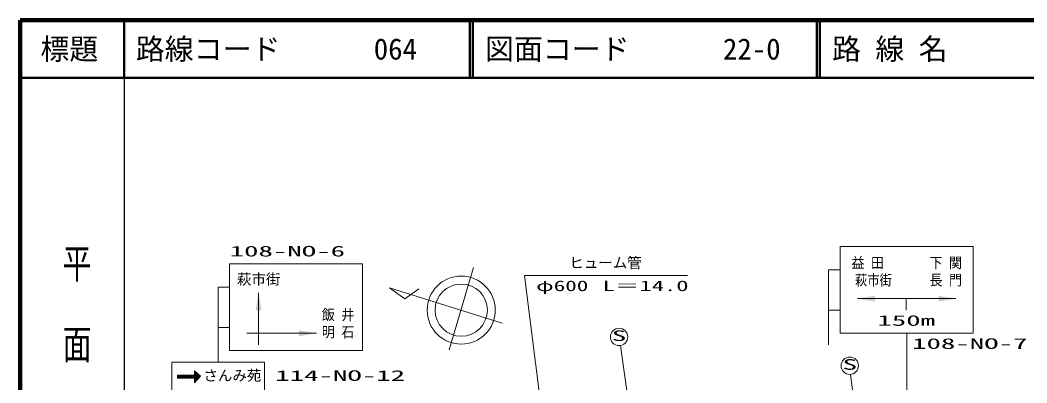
# Model space of a CAD drawing. Units: millimetres, scale not verified. Extents: x 40000 to 680000, y 20000 to 380000.
# Drawn here: x 40000 to 214070, y 317200 to 380000 of the extents above; entities that cross this region are included whole.
import ezdxf
from ezdxf.enums import TextEntityAlignment as Align

# ---------------------------------------------------------------- set-up
doc = ezdxf.new("R2010")
doc.units = ezdxf.units.MM
doc.header["$LTSCALE"] = 1000
for name, color, linetype, lineweight in [('M-BGD', 7, 'Continuous', 13), ('M-STR-HTXT', 7, 'Continuous', 13), ('M-STR-STRC', 7, 'Continuous', 13), ('M-TTL', 2, 'Continuous', 140), ('M-TTL-BAND', 7, 'Continuous', 25), ('M-TTL-LINE', 7, 'Continuous', 50)]:
    doc.layers.add(name, color=color, linetype=linetype, lineweight=lineweight)
doc.layers.add('M-TTL-TXT', color=7, linetype='Continuous')
doc.styles.add('@ＭＳ ゴシック', font='')
doc.styles.add('ＭＳ ゴシック', font='')
doc.styles.get('@ＭＳ ゴシック').set_extended_font_data('@MS Gothic')
doc.styles.get('ＭＳ ゴシック').set_extended_font_data('MS Gothic')

# ---------------------------------------------------------------- blocks, each defined once
blk = doc.blocks.new('filled_arrow')
at = {"color": 0, "linetype": 'Continuous', "lineweight": -2}
blk.add_solid([(7.5, 1.25), (0, 0), (7.5, -1.25)], dxfattribs=at)

msp = doc.modelspace()

# ---------------------------------------------------------------- linework, layer by layer
at = {"layer": 'M-BGD'}
for p, q in [((114191, 322923), (118408, 337154)), ((123334, 327544), (103872, 333668)), ((103872, 333668), (106528, 331722)), ((106528, 331722), (108920, 333465))]:
    msp.add_line(p, q, dxfattribs=at)
for radius in [5885, 4520]:
    msp.add_circle((116269, 329795), radius, dxfattribs=at)
at = {"layer": 'M-STR-HTXT'}
for p, q in [((155373, 335782), (127224, 335782)), ((127224, 335782), (132170, 296405)), ((143815, 323672), (147848, 295156)), ((183589, 318650), (185882, 301033))]:
    msp.add_line(p, q, dxfattribs=at)
for centre in [(143562, 325152), (183458, 320171)]:
    msp.add_circle(centre, 1500, dxfattribs=at)
at = {"layer": 'M-STR-STRC'}
for p, q in [((181796, 325782), (181796, 340782)), ((181796, 340782), (204796, 340782)), ((204796, 340782), (204796, 325782)), ((76224, 322782), (76224, 337782)), ((76224, 337782), (99224, 337782)), ((99224, 337782), (99224, 322782)), ((179796, 336782), (179796, 323782)), ((181796, 336782), (179796, 336782)), ((76224, 333782), (74224, 333782)), ((74224, 333782), (74224, 320782)), ((81224, 332782), (81224, 323782)), ((184796, 331782), (201796, 331782)), ((193174, 329782), (193174, 331782)), ((179796, 329782), (181796, 329782)), ((74224, 326782), (76224, 326782)), ((79224, 325782), (91224, 325782)), ((204796, 325782), (181796, 325782)), ((193296, 302170), (193296, 325782)), ((99224, 322782), (76224, 322782)), ((66224, 320782), (82224, 320782)), ((66224, 315782), (66224, 320782)), ((82224, 320782), (82224, 315782)), ((70137, 319288), (71196, 318338)), ((70139, 318540), (70137, 319288)), ((70137, 319212), (70872, 318492)), ((70138, 319138), (70281, 319159)), ((70138, 319044), (70406, 319047)), ((70138, 318930), (70490, 318972)), ((70139, 318826), (70636, 318841)), ((70139, 318703), (70724, 318761)), ((70139, 318599), (70869, 318632)), ((70208, 318603), (70803, 318560)), ((67235, 318533), (70139, 318540)), ((67235, 318010), (67235, 318533)), ((67235, 318439), (71022, 318495)), ((67235, 318325), (71077, 318445)), ((67235, 318307), (71159, 318372)), ((67235, 318240), (71143, 318280)), ((67235, 318146), (71033, 318160)), ((67235, 318075), (70942, 318059)), ((70171, 318019), (67235, 318010)), ((71196, 318338), (70170, 317217)), ((70170, 317217), (70171, 318019)), ((70170, 317532), (70425, 317495)), ((70170, 317418), (70321, 317381)), ((70171, 318023), (70900, 318014)), ((70171, 317945), (70761, 318016)), ((70171, 317881), (70782, 317885)), ((70171, 317758), (70655, 317746)), ((70171, 317670), (70570, 317654)), ((70171, 317626), (70534, 317614)), ((70262, 317862), (70658, 317884)), ((70313, 317755), (70604, 317748)), ((70591, 317743), (70666, 317884))]:
    msp.add_line(p, q, dxfattribs=at)
at = {"layer": 'M-TTL'}
for p, q in [((40000, 380000), (40000, 20000)), ((680000, 380000), (40000, 380000))]:
    msp.add_line(p, q, dxfattribs=at)
at = {"layer": 'M-TTL-BAND'}
msp.add_line((58000, 370000), (58000, 20000), dxfattribs=at)
at = {"layer": 'M-TTL-LINE'}
for p, q in [((58000, 380000), (58000, 370000)), ((117750, 380000), (117750, 370000)), ((118250, 380000), (118250, 370000)), ((177750, 380000), (177750, 370000)), ((178250, 380000), (178250, 370000)), ((40000, 370000), (680000, 370000))]:
    msp.add_line(p, q, dxfattribs=at)

# ---------------------------------------------------------------- block references
at = {"layer": 'M-STR-STRC', "xscale": 400, "yscale": 400}
for p, rotation in [((81224, 332782), 270), ((201796, 331782), 180), ((91224, 325782), 180)]:
    msp.add_blockref('filled_arrow', p, dxfattribs=dict(at, rotation=rotation))
msp.add_blockref('filled_arrow', (184796, 331782), dxfattribs=at)

# ---------------------------------------------------------------- texts
at = {"layer": 'M-STR-HTXT', "style": 'ＭＳ ゴシック'}
msp.add_text('ヒューム管', height=1833, dxfattribs=at).set_placement((134974, 336532), align=Align.BOTTOM_LEFT)
for s, width, p in [('φ600', 1.6, (129224, 332532)), ('L＝14.0', 1.7, (140724, 332532)), ('S', 2, (142312, 323902)), ('S', 2, (182208, 318921))]:
    msp.add_text(s, height=1833, dxfattribs=dict(at, width=width)).set_placement(p, align=Align.BOTTOM_LEFT)
at = {"layer": 'M-STR-STRC', "style": 'ＭＳ ゴシック', "width": 2}
for s, p in [('108-NO-6', (76224, 338532)), ('150m', (188224, 326532)), ('108-NO-7', (194224, 322532)), ('114-NO-12', (84118, 316994))]:
    msp.add_text(s, height=1833, dxfattribs=at).set_placement(p, align=Align.BOTTOM_LEFT)
at = {"layer": 'M-STR-STRC', "style": 'ＭＳ ゴシック'}
for s, width, p in [('益 田', 0.9, (186546, 336532)), ('下 関', 0.9, (200046, 336532)), ('萩市街', 0.85, (187546, 333532)), ('長 門', 0.9, (200046, 333532)), ('飯 井', 0.9, (94974, 327532)), ('明 石', 0.9, (94974, 324532))]:
    msp.add_text(s, height=1833, dxfattribs=dict(at, width=width)).set_placement(p, align=Align.BOTTOM_CENTER)
for s, p in [('萩市街', (81256, 333679)), ('さんみ苑', (76704, 317020))]:
    msp.add_text(s, height=1833, dxfattribs=at).set_placement(p, align=Align.BOTTOM_CENTER)
at = {"layer": 'M-TTL-BAND', "style": '@ＭＳ ゴシック', "width": 1.4}
msp.add_text('平  面  図', height=3666, rotation=270, dxfattribs=at).set_placement((49777, 306475), align=Align.MIDDLE_RIGHT)
at = {"layer": 'M-TTL-TXT', "style": 'ＭＳ ゴシック'}
msp.add_text('標題', height=3666, dxfattribs=at).set_placement((48500, 375000), align=Align.MIDDLE_CENTER)
for s, p in [('路線コード', (60000, 375000)), ('064', (101142, 375000)), ('図面コード', (120380, 375000)), ('22-0', (161521, 375000)), ('路 線 名', (180380, 375000))]:
    msp.add_text(s, height=3666, dxfattribs=at).set_placement(p, align=Align.MIDDLE_LEFT)

doc.saveas('drawing.dxf')
